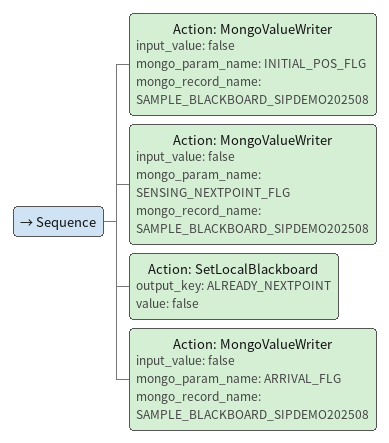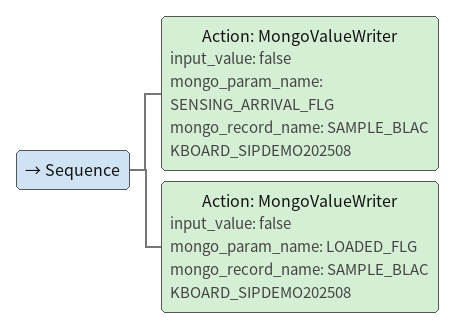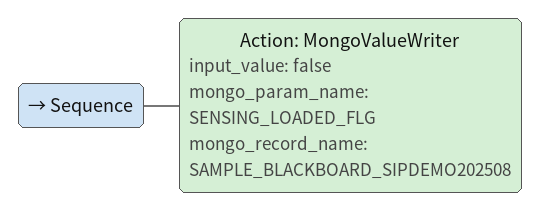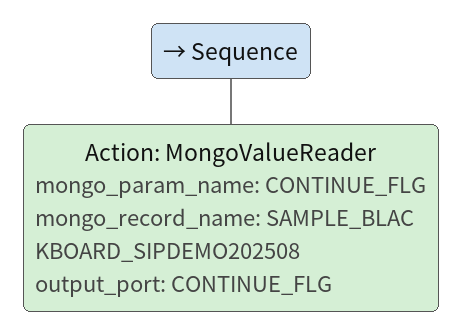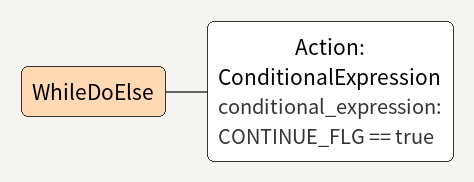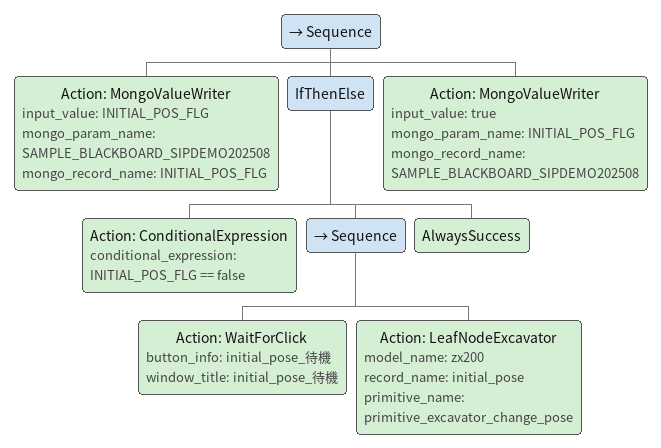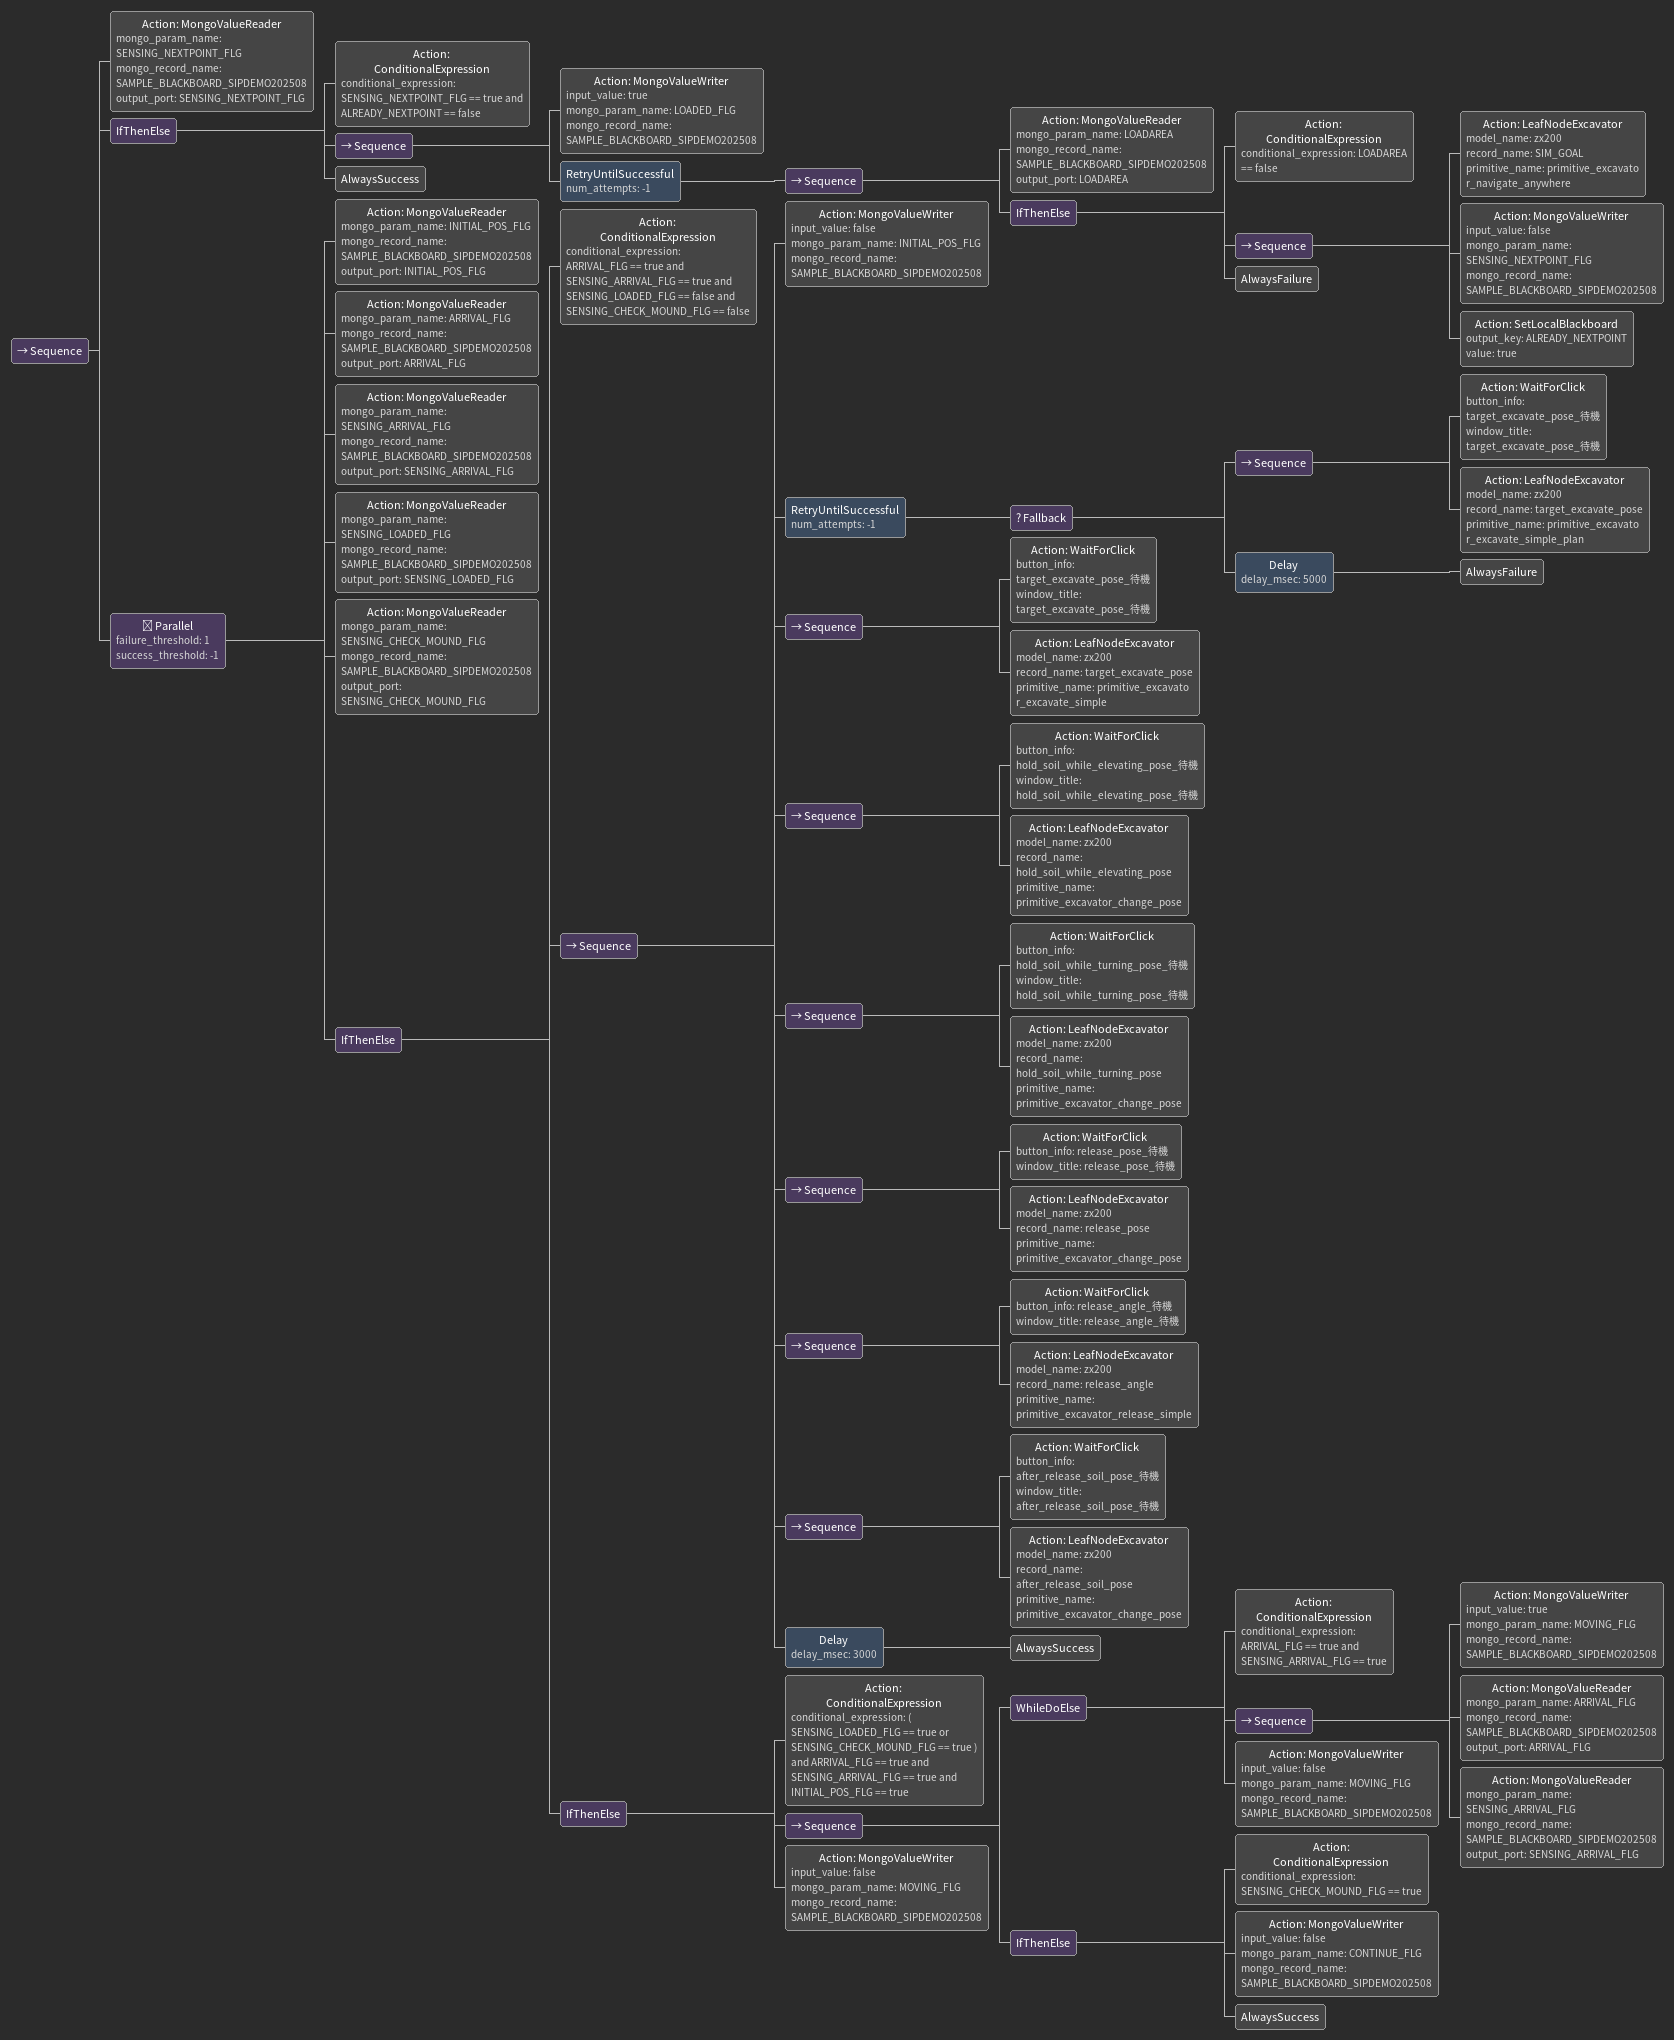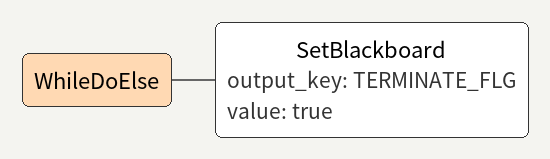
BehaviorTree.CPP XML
<Sequence>
    <Action ID="MongoValueWriter" input_value="false" mongo_param_name="INITIAL_POS_FLG" mongo_record_name="SAMPLE_BLACKBOARD_SIPDEMO202508"/>
    <Action ID="MongoValueWriter" input_value="false" mongo_param_name="SENSING_NEXTPOINT_FLG" mongo_record_name="SAMPLE_BLACKBOARD_SIPDEMO202508"/>
    <Action ID="SetLocalBlackboard" output_key="ALREADY_NEXTPOINT" value="false"/>
    <Action ID="MongoValueWriter" input_value="false" mongo_param_name="ARRIVAL_FLG" mongo_record_name="SAMPLE_BLACKBOARD_SIPDEMO202508"/>
</Sequence>

<Sequence>
    <Action ID="MongoValueWriter" input_value="false" mongo_param_name="SENSING_ARRIVAL_FLG" mongo_record_name="SAMPLE_BLACKBOARD_SIPDEMO202508"/>
    <Action ID="MongoValueWriter" input_value="false" mongo_param_name="LOADED_FLG" mongo_record_name="SAMPLE_BLACKBOARD_SIPDEMO202508"/>
</Sequence>

<Sequence>
    <Action ID="MongoValueWriter" input_value="false" mongo_param_name="SENSING_LOADED_FLG" mongo_record_name="SAMPLE_BLACKBOARD_SIPDEMO202508"/>
</Sequence>

<Sequence>
    <Action ID="MongoValueReader" mongo_param_name="CONTINUE_FLG" mongo_record_name="SAMPLE_BLACKBOARD_SIPDEMO202508" output_port="CONTINUE_FLG"/>
</Sequence>

<WhileDoElse>
    <Action ID="ConditionalExpression" conditional_expression="CONTINUE_FLG == true"/>
</WhileDoElse>

<Sequence>
    <Action ID="MongoValueWriter" input_value="INITIAL_POS_FLG" mongo_param_name="SAMPLE_BLACKBOARD_SIPDEMO202508" mongo_record_name="INITIAL_POS_FLG"/>
    <IfThenElse>
        <Action ID="ConditionalExpression" conditional_expression="INITIAL_POS_FLG == false"/>
        <Sequence>
            <Action ID="WaitForClick" button_info="initial_pose_待機" window_title="initial_pose_待機"/>
            <Action ID="LeafNodeExcavator" model_name="zx200" record_name="initial_pose" primitive_name="primitive_excavator_change_pose"/>
        </Sequence>
        <AlwaysSuccess/>
    </IfThenElse>
    <Action ID="MongoValueWriter" input_value="true" mongo_param_name="INITIAL_POS_FLG" mongo_record_name="SAMPLE_BLACKBOARD_SIPDEMO202508"/>
</Sequence>

<Sequence>
    <Action ID="MongoValueReader" mongo_param_name="SENSING_NEXTPOINT_FLG" mongo_record_name="SAMPLE_BLACKBOARD_SIPDEMO202508" output_port="SENSING_NEXTPOINT_FLG"/>
    <IfThenElse>
        <Action ID="ConditionalExpression" conditional_expression="SENSING_NEXTPOINT_FLG == true and ALREADY_NEXTPOINT == false"/>
        <Sequence>
            <Action ID="MongoValueWriter" input_value="true" mongo_param_name="LOADED_FLG" mongo_record_name="SAMPLE_BLACKBOARD_SIPDEMO202508"/>
            <RetryUntilSuccessful num_attempts="-1">
                <Sequence>
                    <Action ID="MongoValueReader" mongo_param_name="LOADAREA" mongo_record_name="SAMPLE_BLACKBOARD_SIPDEMO202508" output_port="LOADAREA"/>
                    <IfThenElse>
                        <Action ID="ConditionalExpression" conditional_expression="LOADAREA == false"/>
                        <Sequence>
                            <Action ID="LeafNodeExcavator" model_name="zx200" record_name="SIM_GOAL" primitive_name="primitive_excavator_navigate_anywhere"/>
                            <Action ID="MongoValueWriter" input_value="false" mongo_param_name="SENSING_NEXTPOINT_FLG" mongo_record_name="SAMPLE_BLACKBOARD_SIPDEMO202508"/>
                            <Action ID="SetLocalBlackboard" output_key="ALREADY_NEXTPOINT" value="true"/>
                        </Sequence>
                        <AlwaysFailure/>
                    </IfThenElse>
                </Sequence>
            </RetryUntilSuccessful>
        </Sequence>
        <AlwaysSuccess/>
    </IfThenElse>
    <Parallel failure_threshold="1" success_threshold="-1">
        <Action ID="MongoValueReader" mongo_param_name="INITIAL_POS_FLG" mongo_record_name="SAMPLE_BLACKBOARD_SIPDEMO202508" output_port="INITIAL_POS_FLG"/>
        <Action ID="MongoValueReader" mongo_param_name="ARRIVAL_FLG" mongo_record_name="SAMPLE_BLACKBOARD_SIPDEMO202508" output_port="ARRIVAL_FLG"/>
        <Action ID="MongoValueReader" mongo_param_name="SENSING_ARRIVAL_FLG" mongo_record_name="SAMPLE_BLACKBOARD_SIPDEMO202508" output_port="SENSING_ARRIVAL_FLG"/>
        <Action ID="MongoValueReader" mongo_param_name="SENSING_LOADED_FLG" mongo_record_name="SAMPLE_BLACKBOARD_SIPDEMO202508" output_port="SENSING_LOADED_FLG"/>
        <Action ID="MongoValueReader" mongo_param_name="SENSING_CHECK_MOUND_FLG" mongo_record_name="SAMPLE_BLACKBOARD_SIPDEMO202508" output_port="SENSING_CHECK_MOUND_FLG"/>
        <IfThenElse>
            <Action ID="ConditionalExpression" conditional_expression="ARRIVAL_FLG == true and SENSING_ARRIVAL_FLG == true and SENSING_LOADED_FLG == false and SENSING_CHECK_MOUND_FLG == false "/>
            <Sequence>
                <Action ID="MongoValueWriter" input_value="false" mongo_param_name="INITIAL_POS_FLG" mongo_record_name="SAMPLE_BLACKBOARD_SIPDEMO202508"/>
                <RetryUntilSuccessful num_attempts="-1">
                    <Fallback>
                        <Sequence>
                            <Action ID="WaitForClick" button_info="target_excavate_pose_待機" window_title="target_excavate_pose_待機"/>
                            <Action ID="LeafNodeExcavator" model_name="zx200" record_name="target_excavate_pose" primitive_name="primitive_excavator_excavate_simple_plan"/>
                        </Sequence>
                        <Delay delay_msec="5000">
                            <AlwaysFailure/>
                        </Delay>
                    </Fallback>
                </RetryUntilSuccessful>
                <Sequence>
                    <Action ID="WaitForClick" button_info="target_excavate_pose_待機" window_title="target_excavate_pose_待機"/>
                    <Action ID="LeafNodeExcavator" model_name="zx200" record_name="target_excavate_pose" primitive_name="primitive_excavator_excavate_simple"/>
                </Sequence>
                <Sequence>
                    <Action ID="WaitForClick" button_info="hold_soil_while_elevating_pose_待機" window_title="hold_soil_while_elevating_pose_待機"/>
                    <Action ID="LeafNodeExcavator" model_name="zx200" record_name="hold_soil_while_elevating_pose" primitive_name="primitive_excavator_change_pose"/>
                </Sequence>
                <Sequence>
                    <Action ID="WaitForClick" button_info="hold_soil_while_turning_pose_待機" window_title="hold_soil_while_turning_pose_待機"/>
                    <Action ID="LeafNodeExcavator" model_name="zx200" record_name="hold_soil_while_turning_pose" primitive_name="primitive_excavator_change_pose"/>
                </Sequence>
                <Sequence>
                    <Action ID="WaitForClick" button_info="release_pose_待機" window_title="release_pose_待機"/>
                    <Action ID="LeafNodeExcavator" model_name="zx200" record_name="release_pose" primitive_name="primitive_excavator_change_pose"/>
                </Sequence>
                <Sequence>
                    <Action ID="WaitForClick" button_info="release_angle_待機" window_title="release_angle_待機"/>
                    <Action ID="LeafNodeExcavator" model_name="zx200" record_name="release_angle" primitive_name="primitive_excavator_release_simple"/>
                </Sequence>
                <Sequence>
                    <Action ID="WaitForClick" button_info="after_release_soil_pose_待機" window_title="after_release_soil_pose_待機"/>
                    <Action ID="LeafNodeExcavator" model_name="zx200" record_name="after_release_soil_pose" primitive_name="primitive_excavator_change_pose"/>
                </Sequence>
                <Delay delay_msec="3000">
                    <AlwaysSuccess/>
                </Delay>
            </Sequence>
            <IfThenElse>
                <Action ID="ConditionalExpression" conditional_expression="( SENSING_LOADED_FLG == true or SENSING_CHECK_MOUND_FLG == true  ) and ARRIVAL_FLG == true and SENSING_ARRIVAL_FLG == true  and INITIAL_POS_FLG == true"/>
                <Sequence>
                    <WhileDoElse>
                        <Action ID="ConditionalExpression" conditional_expression="ARRIVAL_FLG == true and SENSING_ARRIVAL_FLG == true"/>
                        <Sequence>
                            <Action ID="MongoValueWriter" input_value="true" mongo_param_name="MOVING_FLG" mongo_record_name="SAMPLE_BLACKBOARD_SIPDEMO202508"/>
                            <Action ID="MongoValueReader" mongo_param_name="ARRIVAL_FLG" mongo_record_name="SAMPLE_BLACKBOARD_SIPDEMO202508" output_port="ARRIVAL_FLG"/>
                            <Action ID="MongoValueReader" mongo_param_name="SENSING_ARRIVAL_FLG" mongo_record_name="SAMPLE_BLACKBOARD_SIPDEMO202508" output_port="SENSING_ARRIVAL_FLG"/>
                        </Sequence>
                        <Action ID="MongoValueWriter" input_value="false" mongo_param_name="MOVING_FLG" mongo_record_name="SAMPLE_BLACKBOARD_SIPDEMO202508"/>
                    </WhileDoElse>
                    <IfThenElse>
                        <Action ID="ConditionalExpression" conditional_expression="SENSING_CHECK_MOUND_FLG == true"/>
                        <Action ID="MongoValueWriter" input_value="false" mongo_param_name="CONTINUE_FLG" mongo_record_name="SAMPLE_BLACKBOARD_SIPDEMO202508"/>
                        <AlwaysSuccess/>
                    </IfThenElse>
                </Sequence>
                <Action ID="MongoValueWriter" input_value="false" mongo_param_name="MOVING_FLG" mongo_record_name="SAMPLE_BLACKBOARD_SIPDEMO202508"/>
            </IfThenElse>
        </IfThenElse>
    </Parallel>
</Sequence>

<WhileDoElse>
    <SetBlackboard output_key="TERMINATE_FLG" value="true"/>
</WhileDoElse>
